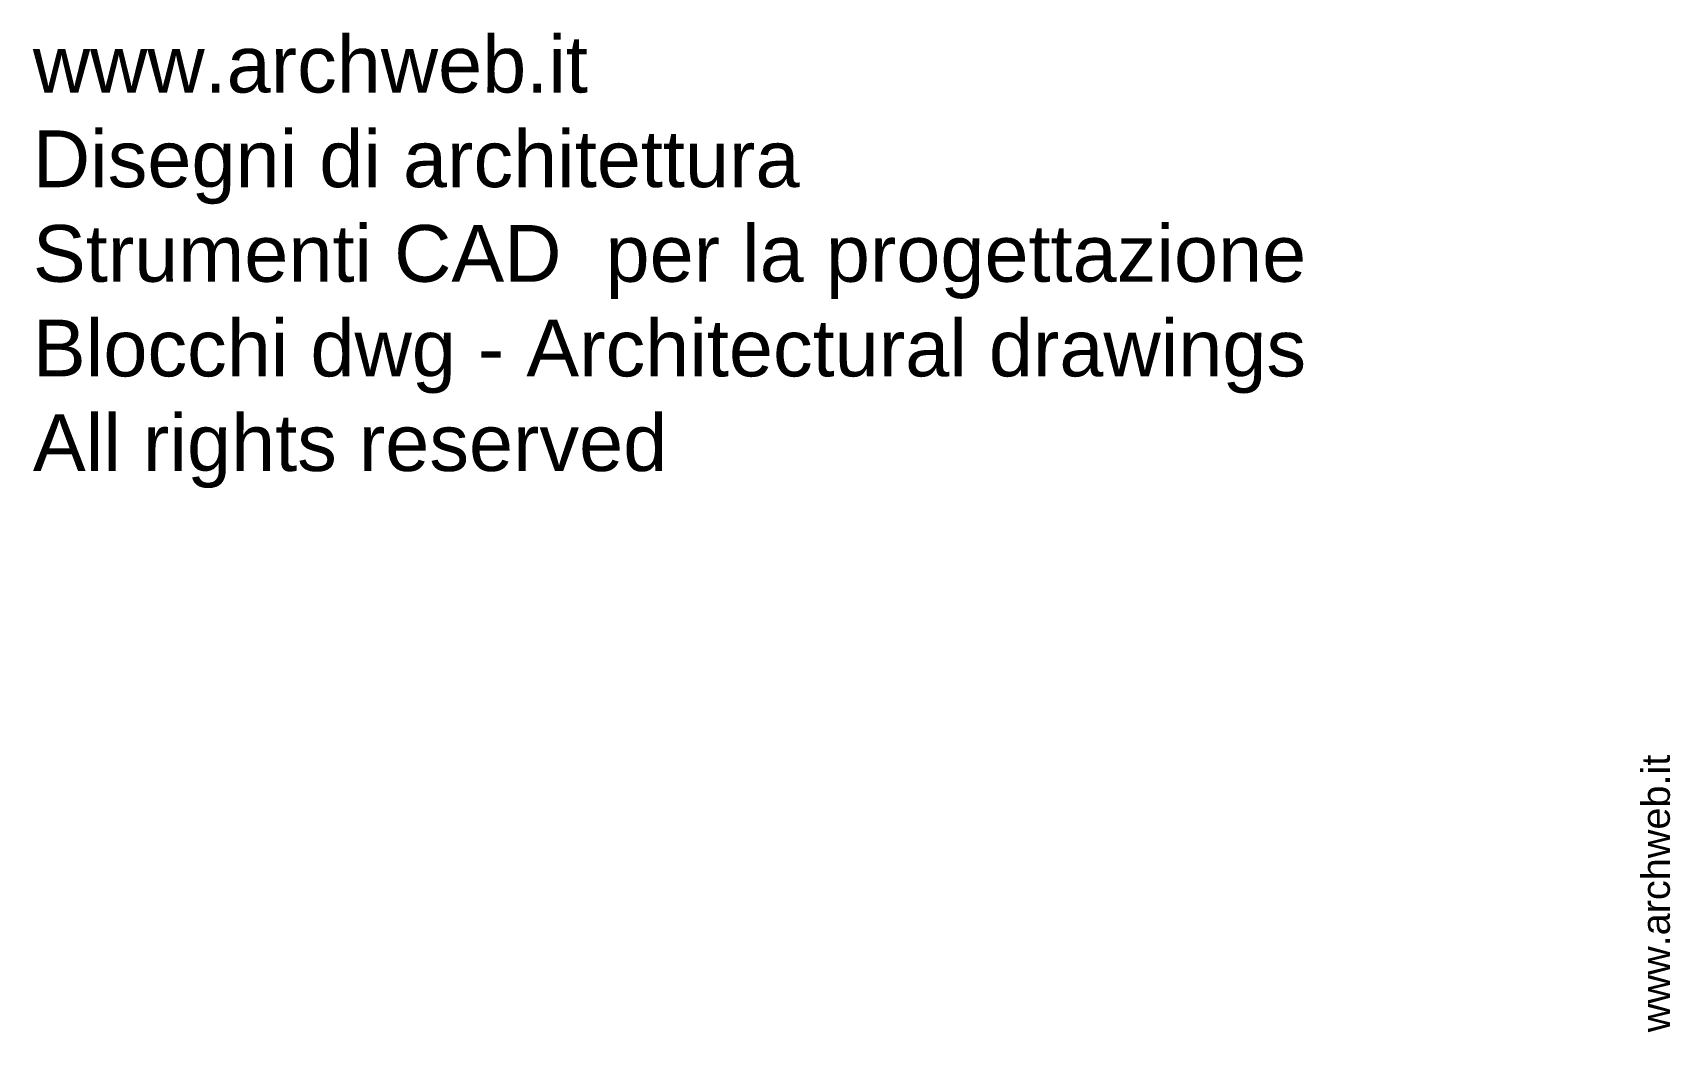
# Paper-space layout 'Layout1' of a CAD drawing. Header units: millimetres. Extents: x 50 to 267, y 5 to 137.
import ezdxf

# ---------------------------------------------------------------- set-up
doc = ezdxf.new("R2010")
doc.units = ezdxf.units.MM
doc.styles.get("Standard").update_dxf_attribs({"font": 'arial.ttf'})

psp = doc.layouts.get("Layout1")

# ---------------------------------------------------------------- texts
at = {"color": 7, "true_color": 0xffffff}
psp.add_text('www.archweb.it', height=3.75, rotation=90, dxfattribs=at).set_placement((266.83, 4.93))
at = {"color": 7, "insert": (50.49, 136.6), "char_height": 7.5, "width": 206.5714, "attachment_point": 1}
psp.add_mtext('www.archweb.it\\PDisegni di architettura\\PStrumenti CAD  per la progettazione\\PBlocchi dwg - Architectural drawings\\PAll rights reserved', dxfattribs=at)

doc.saveas('drawing.dxf')
